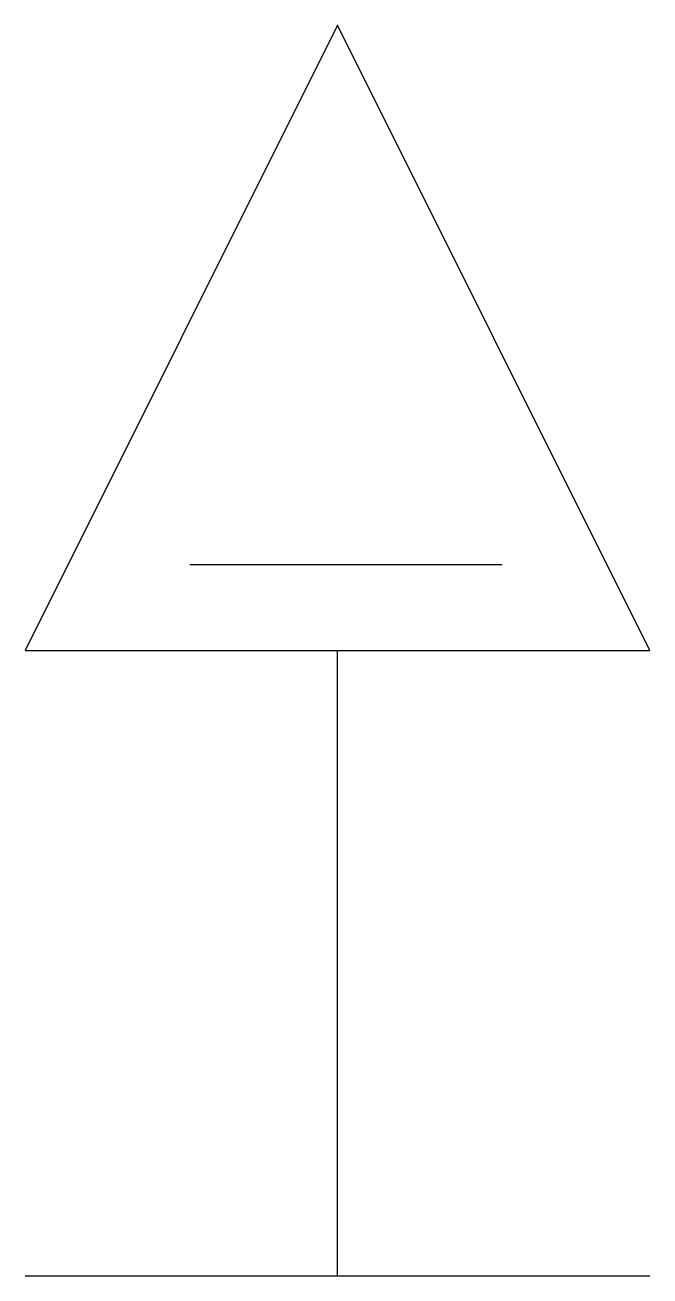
# Model space of a CAD drawing. Extents: x -1 to 1, y 0 to 4.
import ezdxf

# ---------------------------------------------------------------- set-up
doc = ezdxf.new("R2010")
doc.units = 0
doc.layers.get('0').update_dxf_attribs({"linetype": 'CONTINUOUS'})

msp = doc.modelspace()

# ---------------------------------------------------------------- linework, layer by layer
at = {"color": 0}
for p, q in [((0, 4), (-1, 2)), ((1, 2), (0, 4)), ((-0.4728, 2.2749), (0.5272, 2.2749)), ((-1, 2), (1, 2)), ((0, 0), (0, 2)), ((-1, 0), (1, 0))]:
    msp.add_line(p, q, dxfattribs=at)

doc.saveas('drawing.dxf')
